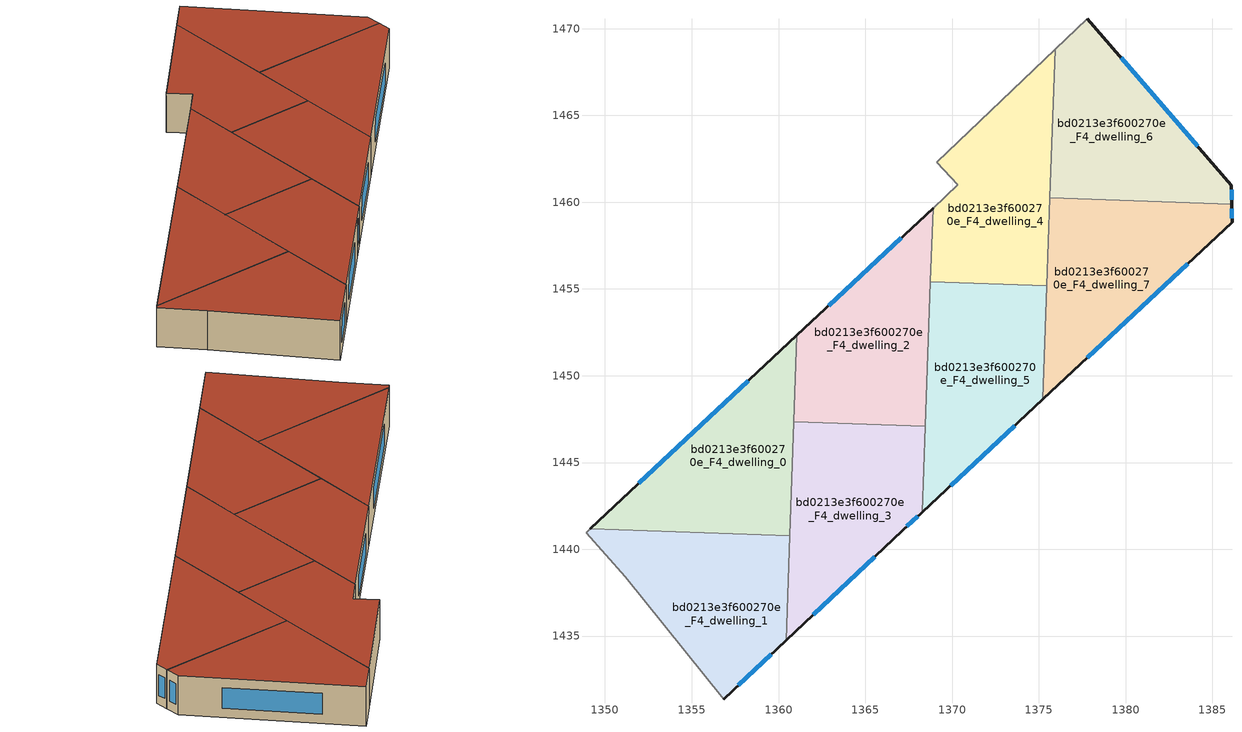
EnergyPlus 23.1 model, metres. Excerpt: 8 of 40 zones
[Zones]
bd0213e3f600270e_F4_dwelling_0
 floor to bd0213e3f600270e_F3_dwelling_0 (EU_floor_Construction): 1361.06,1452.32 1360.65,1440.77 1349.15,1441.17 z12
 wall outside (EU_wall_Construction): 1361.06,1452.32 1349.15,1441.17 z12:15
 wall to bd0213e3f600270e_F4_dwelling_1 (EU_wall_Construction): 1349.15,1441.17 1360.65,1440.77 z12:15
 wall to bd0213e3f600270e_F4_dwelling_3 (EU_wall_Construction): 1360.65,1440.77 1360.88,1447.36 z12:15
 wall to bd0213e3f600270e_F4_dwelling_2 (EU_wall_Construction): 1360.88,1447.36 1361.06,1452.32 z12:15
 window (EU_Window_Construction): 1358.26,1449.7 1351.94,1443.79 z12.7:14.3
 roof outside (EU_roof_Construction): 1360.65,1440.77 1361.06,1452.32 1349.15,1441.17 z15
bd0213e3f600270e_F4_dwelling_1
 floor to bd0213e3f600270e_F3_dwelling_1 (EU_floor_Construction): 1360.65,1440.77 1360.44,1434.75 1356.84,1431.37 1351.17,1438.41 1348.91,1440.95 1349.15,1441.17 z12
 wall outside (EU_wall_Construction): 1356.84,1431.37 1360.44,1434.75 z12:15
 wall adiabatic (EU_wall_Construction): 1349.15,1441.17 1348.91,1440.95 1351.17,1438.41 1356.84,1431.37 z12:15
 wall to bd0213e3f600270e_F4_dwelling_3 (EU_wall_Construction): 1360.44,1434.75 1360.65,1440.77 z12:15
 window (EU_Window_Construction): 1357.69,1432.16 1359.59,1433.96 z12.7:14.3
 roof outside (EU_roof_Construction): 1360.44,1434.75 1360.65,1440.77 1349.15,1441.17 1348.91,1440.95 1351.17,1438.41 1356.84,1431.37 z15
bd0213e3f600270e_F4_dwelling_2
 floor to bd0213e3f600270e_F3_dwelling_2 (EU_floor_Construction): 1368.91,1459.66 1368.46,1447.09 1360.88,1447.36 1361.06,1452.32 z12
 wall outside (EU_wall_Construction): 1368.91,1459.66 1361.06,1452.32 z12:15
 wall to bd0213e3f600270e_F4_dwelling_3 (EU_wall_Construction): 1360.88,1447.36 1368.46,1447.09 z12:15
 wall to bd0213e3f600270e_F4_dwelling_5 (EU_wall_Construction): 1368.46,1447.09 1368.76,1455.42 z12:15
 wall to bd0213e3f600270e_F4_dwelling_4 (EU_wall_Construction): 1368.76,1455.42 1368.91,1459.66 z12:15
 window (EU_Window_Construction): 1367.06,1457.94 1362.9,1454.05 z12.7:14.3
 roof outside (EU_roof_Construction): 1368.46,1447.09 1368.91,1459.66 1361.06,1452.32 1360.88,1447.36 z15
bd0213e3f600270e_F4_dwelling_3
 floor to bd0213e3f600270e_F3_dwelling_3 (EU_floor_Construction): 1368.46,1447.09 1368.29,1442.14 1367.13,1441.06 1360.44,1434.75 1360.88,1447.36 z12
 wall outside (EU_wall_Construction): 1360.44,1434.75 1367.13,1441.06 1368.29,1442.14 z12:15
 wall to bd0213e3f600270e_F4_dwelling_5 (EU_wall_Construction): 1368.29,1442.15 1368.46,1447.09 z12:15
 window (EU_Window_Construction): 1367.4,1441.32 1368.02,1441.89 / 1362.01,1436.24 1365.56,1439.58 z12.7:14.3
 roof outside (EU_roof_Construction): 1367.13,1441.06 1368.29,1442.14 1368.46,1447.09 1360.88,1447.36 1360.44,1434.75 z15
bd0213e3f600270e_F4_dwelling_4
 floor to bd0213e3f600270e_F3_dwelling_4 (EU_floor_Construction): 1375.95,1468.81 1375.46,1455.19 1368.76,1455.42 1368.91,1459.66 1370.33,1461 1369.12,1462.31 z12
 wall to bd0213e3f600270e_F4_dwelling_5 (EU_wall_Construction): 1368.76,1455.42 1375.46,1455.19 z12:15
 wall adiabatic (EU_wall_Construction): 1375.95,1468.81 1369.12,1462.31 1370.33,1461 1368.91,1459.66 z12:15
 wall to bd0213e3f600270e_F4_dwelling_6 (EU_wall_Construction): 1375.64,1460.25 1375.95,1468.81 z12:15
 wall to bd0213e3f600270e_F4_dwelling_7 (EU_wall_Construction): 1375.46,1455.19 1375.64,1460.25 z12:15
 roof outside (EU_roof_Construction): 1375.46,1455.19 1375.95,1468.81 1369.12,1462.31 1370.33,1461 1368.91,1459.66 1368.76,1455.42 z15
bd0213e3f600270e_F4_dwelling_5
 floor to bd0213e3f600270e_F3_dwelling_5 (EU_floor_Construction): 1375.46,1455.19 1375.23,1448.64 1368.29,1442.15 1368.76,1455.42 z12
 wall outside (EU_wall_Construction): 1368.29,1442.15 1375.23,1448.64 z12:15
 wall to bd0213e3f600270e_F4_dwelling_7 (EU_wall_Construction): 1375.23,1448.64 1375.46,1455.19 z12:15
 window (EU_Window_Construction): 1369.92,1443.67 1373.6,1447.12 z12.7:14.3
 roof outside (EU_roof_Construction): 1375.23,1448.64 1375.46,1455.19 1368.76,1455.42 1368.29,1442.15 z15
bd0213e3f600270e_F4_dwelling_6
 floor to bd0213e3f600270e_F3_dwelling_6 (EU_floor_Construction): 1377.79,1470.57 1386.1,1460.97 1386.12,1459.88 1375.64,1460.25 1375.95,1468.81 z12
 wall outside (EU_wall_Construction): 1386.12,1459.88 1386.1,1460.97 1377.79,1470.57 z12:15
 wall adiabatic (EU_wall_Construction): 1377.79,1470.57 1375.95,1468.81 z12:15
 wall to bd0213e3f600270e_F4_dwelling_7 (EU_wall_Construction): 1375.64,1460.25 1386.12,1459.88 z12:15
 window (EU_Window_Construction): 1384.15,1463.23 1379.74,1468.31 / 1386.12,1460.14 1386.11,1460.72 z12.7:14.3
 roof outside (EU_roof_Construction): 1386.12,1459.88 1386.1,1460.97 1377.79,1470.57 1375.95,1468.81 1375.64,1460.25 z15
bd0213e3f600270e_F4_dwelling_7
 floor to bd0213e3f600270e_F3_dwelling_7 (EU_floor_Construction): 1386.12,1459.88 1386.13,1458.85 1375.23,1448.64 1375.64,1460.25 z12
 wall outside (EU_wall_Construction): 1375.23,1448.64 1386.13,1458.85 1386.12,1459.88 z12:15
 window (EU_Window_Construction): 1386.13,1459.09 1386.12,1459.64 / 1377.79,1451.04 1383.57,1456.45 z12.7:14.3
 roof outside (EU_roof_Construction): 1386.13,1458.85 1386.12,1459.88 1375.64,1460.25 1375.23,1448.64 z15
[Building]
EU S2 Campaign: North Axis=0; Terrain=City; Solar Distribution=FullExterior
[Site:Location]
Budapest.Ferenc.Liszt.Intl.AP: Latitude=47.437; Longitude=19.256; Time Zone=1; Elevation=185
[SizingPeriod:WeatherFileDays]
AnnualSizingPeriod: Begin Month=1; Begin Day of Month=1; End Month=12; End Day of Month=31; Day of Week for Start Day=Monday; Use Weather File Daylight Saving Period=No; Use Weather File Rain and Snow Indicators=No
[MATERIAL]
EU_InternalMass_Material: Roughness=MediumRough; Thickness=0.1; Conductivity=1; Density=1800; Specific Heat=900; Thermal Absorptance=0.9; Solar Absorptance=0.7; Visible Absorptance=0.7
[MATERIAL:NOMASS] Roughness=MediumRough; Thermal Absorptance=0.9; Solar Absorptance=0.7; Visible Absorptance=0.7
Name | Thermal Resistance
EU_wall_NoMass | 0.832559
EU_roof_NoMass | 1.39638
EU_floor_NoMass | 0.872794
[WINDOWMATERIAL:SIMPLEGLAZINGSYSTEM]
EU_Window_SimpleGlazing: UFactor=2.79869; Solar Heat Gain Coefficient=0.75; Visible Transmittance=0.75
[CONSTRUCTION]
EU_wall_Construction: EU_wall_NoMass
EU_roof_Construction: EU_roof_NoMass
EU_floor_Construction: EU_floor_NoMass
EU_Window_Construction: EU_Window_SimpleGlazing
EU_InternalMass_Construction: EU_InternalMass_Material
[ZONE] Type=1; Multiplier=1; Ceiling Height=autocalculate; Floor Area=autocalculate; Part of Total Floor Area=Yes
Name | Volume
bd0213e3f600270e_F4_dwelling_0 | 199.641
bd0213e3f600270e_F4_dwelling_1 | 199.645
bd0213e3f600270e_F4_dwelling_2 | 199.627
bd0213e3f600270e_F4_dwelling_3 | 199.638
bd0213e3f600270e_F4_dwelling_4 | 199.635
bd0213e3f600270e_F4_dwelling_5 | 199.62
bd0213e3f600270e_F4_dwelling_6 | 199.648
bd0213e3f600270e_F4_dwelling_7 | 199.647
[INTERNALMASS] Construction=EU_InternalMass_Construction
Name | Zone or ZoneList | Surface Area
bd0213e3f600270e_F4_dwelling_0_EU_InternalMass | bd0213e3f600270e_F4_dwelling_0 | 66.5472
bd0213e3f600270e_F4_dwelling_1_EU_InternalMass | bd0213e3f600270e_F4_dwelling_1 | 66.5483
bd0213e3f600270e_F4_dwelling_2_EU_InternalMass | bd0213e3f600270e_F4_dwelling_2 | 66.5425
bd0213e3f600270e_F4_dwelling_3_EU_InternalMass | bd0213e3f600270e_F4_dwelling_3 | 66.5461
bd0213e3f600270e_F4_dwelling_4_EU_InternalMass | bd0213e3f600270e_F4_dwelling_4 | 66.545
bd0213e3f600270e_F4_dwelling_5_EU_InternalMass | bd0213e3f600270e_F4_dwelling_5 | 66.5473
bd0213e3f600270e_F4_dwelling_6_EU_InternalMass | bd0213e3f600270e_F4_dwelling_6 | 66.5495
bd0213e3f600270e_F4_dwelling_7_EU_InternalMass | bd0213e3f600270e_F4_dwelling_7 | 66.5492
[OTHEREQUIPMENT] Fuel Type=Electricity; Design Level Calculation Method=Watts/Area; Power per Zone Floor Area=1; Fraction Latent=0; Fraction Radiant=0; Fraction Lost=0; Carbon Dioxide Generation Rate=0; EndUse Subcategory=EU_Step8_InternalGains
Name | Zone or ZoneList or Space or SpaceList | Schedule
EU_Step8_InternalGain_bd0213e3f600270e_F4_dwelling_0_f000 | bd0213e3f600270e_F4_dwelling_0 | EU_Step8_GainSchedule_bd0213e3f600270e_F4_dwelling_0_f000
EU_Step8_InternalGain_bd0213e3f600270e_F4_dwelling_1_f000 | bd0213e3f600270e_F4_dwelling_1 | EU_Step8_GainSchedule_bd0213e3f600270e_F4_dwelling_1_f000
EU_Step8_InternalGain_bd0213e3f600270e_F4_dwelling_2_f000 | bd0213e3f600270e_F4_dwelling_2 | EU_Step8_GainSchedule_bd0213e3f600270e_F4_dwelling_2_f000
EU_Step8_InternalGain_bd0213e3f600270e_F4_dwelling_3_f000 | bd0213e3f600270e_F4_dwelling_3 | EU_Step8_GainSchedule_bd0213e3f600270e_F4_dwelling_3_f000
EU_Step8_InternalGain_bd0213e3f600270e_F4_dwelling_4_f000 | bd0213e3f600270e_F4_dwelling_4 | EU_Step8_GainSchedule_bd0213e3f600270e_F4_dwelling_4_f000
EU_Step8_InternalGain_bd0213e3f600270e_F4_dwelling_5_f000 | bd0213e3f600270e_F4_dwelling_5 | EU_Step8_GainSchedule_bd0213e3f600270e_F4_dwelling_5_f000
EU_Step8_InternalGain_bd0213e3f600270e_F4_dwelling_6_f000 | bd0213e3f600270e_F4_dwelling_6 | EU_Step8_GainSchedule_bd0213e3f600270e_F4_dwelling_6_f000
EU_Step8_InternalGain_bd0213e3f600270e_F4_dwelling_7_f000 | bd0213e3f600270e_F4_dwelling_7 | EU_Step8_GainSchedule_bd0213e3f600270e_F4_dwelling_7_f000
[ZONEVENTILATION:DESIGNFLOWRATE] Schedule=EU_AlwaysOn; Design Flow Rate Calculation Method=AirChanges/Hour; Air Changes per Hour=0.475469; Ventilation Type=Natural; Fan Pressure Rise=0; Fan Total Efficiency=1; Constant Term Coefficient=1; Temperature Term Coefficient=0; Velocity Term Coefficient=0; Velocity Squared Term Coefficient=0; Minimum Indoor Temperature=-100; Maximum Indoor Temperature=100; Delta Temperature=-100; Minimum Outdoor Temperature=-100; Maximum Outdoor Temperature=100; Maximum Wind Speed=40
Name | Zone or ZoneList or Space or SpaceList
EU_ConstantAir_bd0213e3f600270e_F4_dwelling_0 | bd0213e3f600270e_F4_dwelling_0
EU_ConstantAir_bd0213e3f600270e_F4_dwelling_1 | bd0213e3f600270e_F4_dwelling_1
EU_ConstantAir_bd0213e3f600270e_F4_dwelling_2 | bd0213e3f600270e_F4_dwelling_2
EU_ConstantAir_bd0213e3f600270e_F4_dwelling_3 | bd0213e3f600270e_F4_dwelling_3
EU_ConstantAir_bd0213e3f600270e_F4_dwelling_4 | bd0213e3f600270e_F4_dwelling_4
EU_ConstantAir_bd0213e3f600270e_F4_dwelling_5 | bd0213e3f600270e_F4_dwelling_5
EU_ConstantAir_bd0213e3f600270e_F4_dwelling_6 | bd0213e3f600270e_F4_dwelling_6
EU_ConstantAir_bd0213e3f600270e_F4_dwelling_7 | bd0213e3f600270e_F4_dwelling_7
[HVACTEMPLATE:THERMOSTAT] Constant Heating Setpoint=20; Constant Cooling Setpoint=50
EU_HeatOnly_bd0213e3f600270e_F3_dwelling_0; EU_HeatOnly_bd0213e3f600270e_F3_dwelling_1; EU_HeatOnly_bd0213e3f600270e_F3_dwelling_2; EU_HeatOnly_bd0213e3f600270e_F3_dwelling_3; EU_HeatOnly_bd0213e3f600270e_F3_dwelling_4; EU_HeatOnly_bd0213e3f600270e_F3_dwelling_5; EU_HeatOnly_bd0213e3f600270e_F3_dwelling_6; EU_HeatOnly_bd0213e3f600270e_F3_dwelling_7; EU_HeatOnly_bd0213e3f600270e_F4_dwelling_0; EU_HeatOnly_bd0213e3f600270e_F4_dwelling_1; EU_HeatOnly_bd0213e3f600270e_F4_dwelling_2; EU_HeatOnly_bd0213e3f600270e_F4_dwelling_3; EU_HeatOnly_bd0213e3f600270e_F4_dwelling_4; EU_HeatOnly_bd0213e3f600270e_F4_dwelling_5; EU_HeatOnly_bd0213e3f600270e_F4_dwelling_6; EU_HeatOnly_bd0213e3f600270e_F4_dwelling_7
[HVACTEMPLATE:ZONE:IDEALLOADSAIRSYSTEM] System Availability Schedule=EU_AlwaysOn; Maximum Heating Supply Air Temperature=50; Minimum Cooling Supply Air Temperature=13; Maximum Heating Supply Air Humidity Ratio=0.0156; Minimum Cooling Supply Air Humidity Ratio=0.0077; Heating Limit=NoLimit; Cooling Limit=NoLimit; Heating Availability Schedule=EU_AlwaysOn; Cooling Availability Schedule=EU_CoolingOff; Dehumidification Control Type=ConstantSensibleHeatRatio; Cooling Sensible Heat Ratio=0.7; Dehumidification Setpoint=60; Humidification Control Type=None; Humidification Setpoint=30; Outdoor Air Method=None; Outdoor Air Flow Rate per Person=0.00944; Outdoor Air Flow Rate per Zone Floor Area=0; Outdoor Air Flow Rate per Zone=0; Demand Controlled Ventilation Type=None; Outdoor Air Economizer Type=NoEconomizer; Heat Recovery Type=None; Sensible Heat Recovery Effectiveness=0.7; Latent Heat Recovery Effectiveness=0.65
Name | Template Thermostat
bd0213e3f600270e_F4_dwelling_0 | EU_HeatOnly_bd0213e3f600270e_F4_dwelling_0
bd0213e3f600270e_F4_dwelling_1 | EU_HeatOnly_bd0213e3f600270e_F4_dwelling_1
bd0213e3f600270e_F4_dwelling_2 | EU_HeatOnly_bd0213e3f600270e_F4_dwelling_2
bd0213e3f600270e_F4_dwelling_3 | EU_HeatOnly_bd0213e3f600270e_F4_dwelling_3
bd0213e3f600270e_F4_dwelling_4 | EU_HeatOnly_bd0213e3f600270e_F4_dwelling_4
bd0213e3f600270e_F4_dwelling_5 | EU_HeatOnly_bd0213e3f600270e_F4_dwelling_5
bd0213e3f600270e_F4_dwelling_6 | EU_HeatOnly_bd0213e3f600270e_F4_dwelling_6
bd0213e3f600270e_F4_dwelling_7 | EU_HeatOnly_bd0213e3f600270e_F4_dwelling_7
[SIZING:ZONE] Zone Cooling Design Supply Air Temperature Input Method=SupplyAirTemperature; Zone Cooling Design Supply Air Temperature=13; Zone Heating Design Supply Air Temperature Input Method=SupplyAirTemperature; Zone Heating Design Supply Air Temperature=50; Zone Cooling Design Supply Air Humidity Ratio=0.008; Zone Heating Design Supply Air Humidity Ratio=0.008; Cooling Design Air Flow Method=DesignDay; Cooling Design Air Flow Rate=0; Cooling Minimum Air Flow per Zone Floor Area=0.000762; Cooling Minimum Air Flow=0; Cooling Minimum Air Flow Fraction=0.2; Heating Design Air Flow Method=DesignDay; Heating Design Air Flow Rate=0; Heating Maximum Air Flow per Zone Floor Area=0.002032; Heating Maximum Air Flow=0.141576; Heating Maximum Air Flow Fraction=0.3; Account for Dedicated Outdoor Air System=No; Dedicated Outdoor Air System Control Strategy=NeutralSupplyAir; Dedicated Outdoor Air Low Setpoint Temperature for Design=autosize; Dedicated Outdoor Air High Setpoint Temperature for Design=autosize; Zone Load Sizing Method=Sensible Load Only No Latent Load; Zone Latent Cooling Design Supply Air Humidity Ratio Input Method=HumidityRatioDifference; Zone Cooling Design Supply Air Humidity Ratio Difference=0.005; Zone Latent Heating Design Supply Air Humidity Ratio Input Method=HumidityRatioDifference; Zone Humidification Design Supply Air Humidity Ratio Difference=0.005
bd0213e3f600270e_F4_dwelling_0; bd0213e3f600270e_F4_dwelling_1; bd0213e3f600270e_F4_dwelling_2; bd0213e3f600270e_F4_dwelling_3; bd0213e3f600270e_F4_dwelling_4; bd0213e3f600270e_F4_dwelling_5; bd0213e3f600270e_F4_dwelling_6; bd0213e3f600270e_F4_dwelling_7
[SCHEDULE:CONSTANT]
Name | Hourly Value
EU_AlwaysOn | 1
EU_CoolingOff | 0
[SCHEDULE:FILE] Column Number=1; Rows to Skip at Top=0; Number of Hours of Data=8760; Column Separator=Comma; Interpolate to Timestep=No; Minutes per Item=60; Adjust Schedule for Daylight Savings=Yes
Name | File
EU_Step8_GainSchedule_bd0213e3f600270e_F4_dwelling_0_f000 | ../../schedules/bd0213e3f600270e/bd0213e3f600270e_F4_dwelling_0_f000_gain.csv
EU_Step8_GainSchedule_bd0213e3f600270e_F4_dwelling_1_f000 | ../../schedules/bd0213e3f600270e/bd0213e3f600270e_F4_dwelling_1_f000_gain.csv
EU_Step8_GainSchedule_bd0213e3f600270e_F4_dwelling_2_f000 | ../../schedules/bd0213e3f600270e/bd0213e3f600270e_F4_dwelling_2_f000_gain.csv
EU_Step8_GainSchedule_bd0213e3f600270e_F4_dwelling_3_f000 | ../../schedules/bd0213e3f600270e/bd0213e3f600270e_F4_dwelling_3_f000_gain.csv
EU_Step8_GainSchedule_bd0213e3f600270e_F4_dwelling_4_f000 | ../../schedules/bd0213e3f600270e/bd0213e3f600270e_F4_dwelling_4_f000_gain.csv
EU_Step8_GainSchedule_bd0213e3f600270e_F4_dwelling_5_f000 | ../../schedules/bd0213e3f600270e/bd0213e3f600270e_F4_dwelling_5_f000_gain.csv
EU_Step8_GainSchedule_bd0213e3f600270e_F4_dwelling_6_f000 | ../../schedules/bd0213e3f600270e/bd0213e3f600270e_F4_dwelling_6_f000_gain.csv
EU_Step8_GainSchedule_bd0213e3f600270e_F4_dwelling_7_f000 | ../../schedules/bd0213e3f600270e/bd0213e3f600270e_F4_dwelling_7_f000_gain.csv
